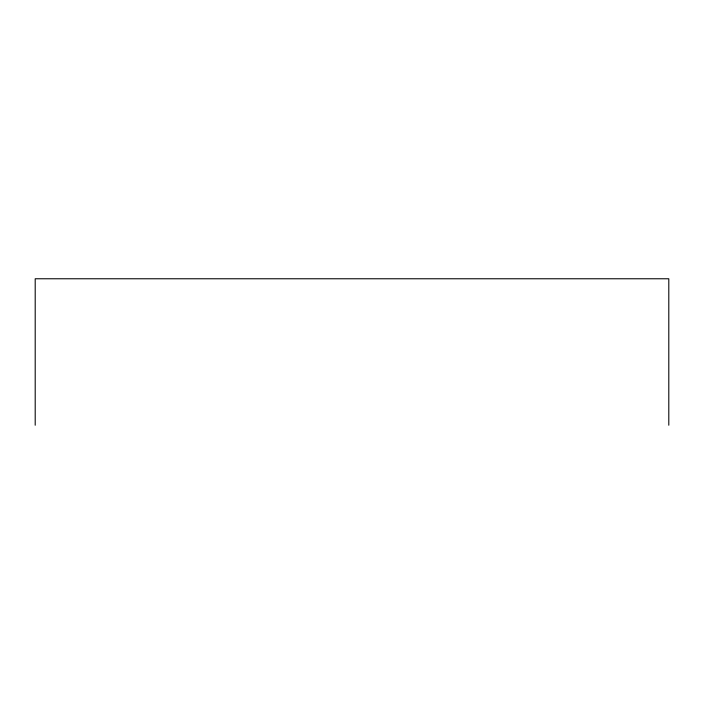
<?xml version="1.0" encoding="UTF-8"?>
<svg xmlns="http://www.w3.org/2000/svg" width="704" height="704" viewBox="0 0 704 704"><rect width="100%" height="100%" fill="white"/><g stroke="black" fill="none" stroke-linecap="round" stroke-linejoin="round"><path stroke-width="1.06" d="M668.8 425.234L668.8 278.766L35.2 278.766L35.2 425.234"/></g></svg>
